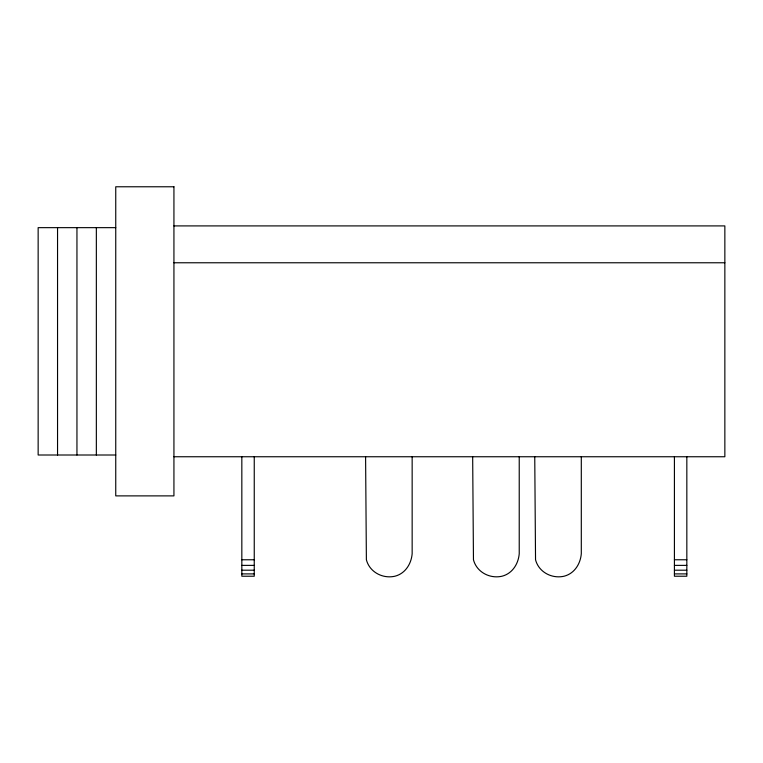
<?xml version="1.0" encoding="UTF-8"?>
<svg xmlns="http://www.w3.org/2000/svg" width="763" height="763" viewBox="0 0 763 763"><rect width="100%" height="100%" fill="white"/><g stroke="black" fill="none" stroke-linecap="round" stroke-linejoin="round"><path stroke-width="1.14" d="M173.935 225.905L724.85 225.905L724.85 456.751L173.935 456.751M115.747 227.651L38.15 227.651L38.15 455.006L115.747 455.006M173.935 262.768L724.85 262.768M241.833 559.765L254.251 559.765M674.416 559.765L686.834 559.765M241.833 565.383L254.251 565.383M674.416 565.383L686.834 565.383M241.833 570.199L254.251 570.199M674.416 570.199L686.834 570.199M241.833 573.9L254.251 573.9M674.416 573.9L686.834 573.9M534.749 456.751L535.54 559.765C538.726 572.097 551.849 579.003 564.048 576.227C574.396 573.614 580.433 563.962 581.301 553.738L581.301 456.751M472.669 456.751L473.461 559.765C476.646 572.097 489.779 579.003 501.978 576.227C512.316 573.614 518.354 563.962 519.231 553.738L519.231 456.751M365.591 456.751L366.383 559.765C369.569 572.097 382.702 579.003 394.9 576.227C405.239 573.614 411.276 563.962 412.154 553.738L412.154 456.751M686.834 456.751L686.834 576.227L674.416 576.227L674.416 456.751M254.251 456.751L254.251 576.227L241.833 576.227L241.833 456.751M96.348 227.651L96.348 455.006M76.949 227.651L76.949 455.006M57.549 227.651L57.549 455.006M173.935 186.773L115.747 186.773L115.747 495.883L173.935 495.883L173.935 186.773"/></g></svg>
